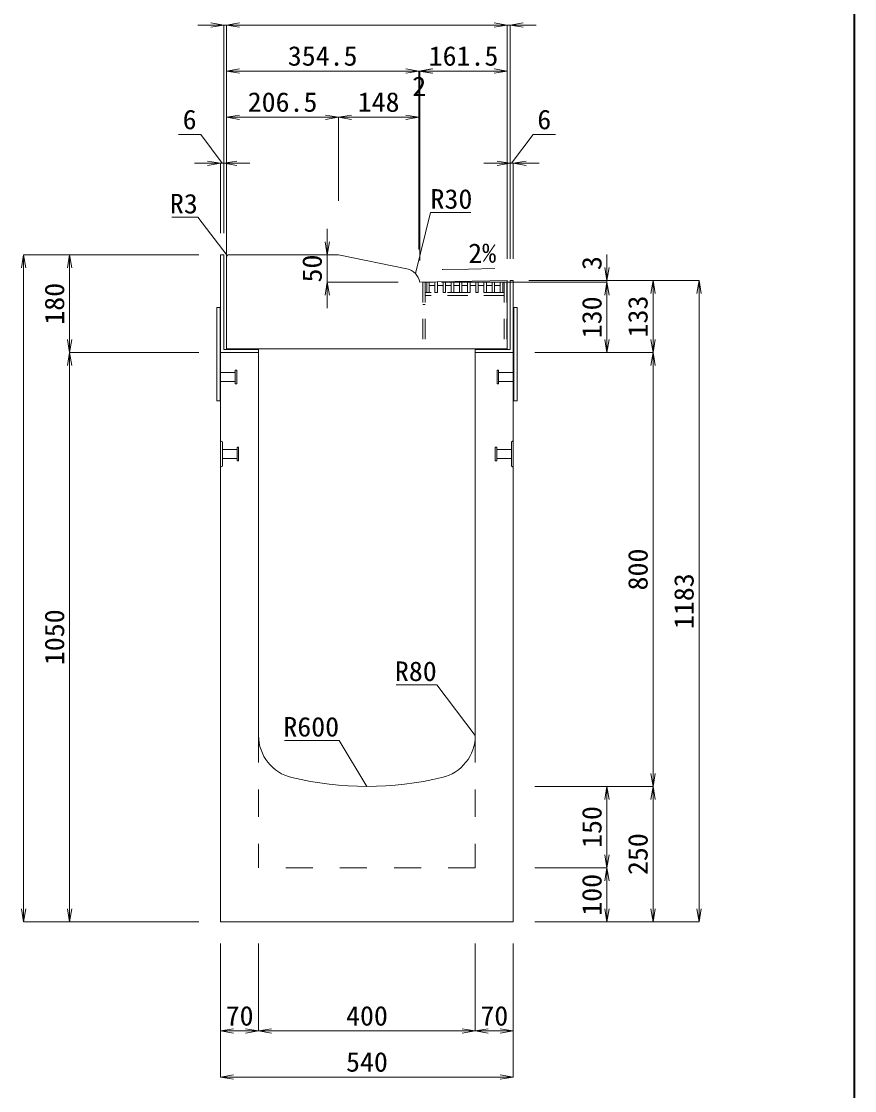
# Model space of a CAD drawing. Units: millimetres at full size. Extents: x -1809 to 57027, y -20349 to 17321.
# Drawn here: x 44680 to 46218, y 7183 to 9155 of the extents above; entities that cross this region are included whole.
import ezdxf
from ezdxf.enums import TextEntityAlignment as Align

# ---------------------------------------------------------------- set-up
doc = ezdxf.new("R2010")
doc.units = ezdxf.units.MM
doc.header["$LTSCALE"] = 50
for name, pattern in [('USER1', [2, 1, -1]), ('USER2', [1.35, 0.75, -0.6]), ('USER3', [1.35, 0.75, -0.6])]:
    doc.linetypes.add(name, pattern=pattern)
for name, color, linetype, lineweight in [('インサート', 3, 'USER2', 9), ('受枠', 3, 'Continuous', 5), ('図枠', 7, 'Continuous', 5), ('寸法線', 7, 'Continuous', 13), ('引出線', 4, 'Continuous', 13), ('本体', 2, 'Continuous', 13), ('ｸﾞﾚｰﾁﾝｸﾞ', 7, 'USER3', 9)]:
    doc.layers.add(name, color=color, linetype=linetype, lineweight=lineweight)
doc.styles.add('ＭＳ 明朝', font='')
doc.styles.get('ＭＳ 明朝').set_extended_font_data('MS Mincho')

# ---------------------------------------------------------------- blocks, each defined once
blk = doc.blocks.new('open_arrow')
at = {"color": 0, "linetype": 'Continuous', "lineweight": -2}
blk.add_lwpolyline([(7.5, 1.25), (0, 0), (7.5, -1.25)], dxfattribs=at)

msp = doc.modelspace()

# ---------------------------------------------------------------- linework, layer by layer
at = {"layer": 'インサート'}
for p, q in [((45048.24, 8507.19), (45075.24, 8507.19)), ((45048.24, 8507.19), (45048.24, 8490.19)), ((45078.24, 8511.19), (45075.24, 8511.19)), ((45075.24, 8511.19), (45075.24, 8486.19)), ((45078.24, 8486.19), (45078.24, 8511.19)), ((45558.24, 8511.19), (45561.24, 8511.19)), ((45558.24, 8486.19), (45558.24, 8511.19)), ((45561.24, 8511.19), (45561.24, 8486.19)), ((45588.24, 8507.19), (45561.24, 8507.19)), ((45588.24, 8507.19), (45588.24, 8490.19)), ((45048.24, 8490.19), (45075.24, 8490.19)), ((45075.24, 8486.19), (45078.24, 8486.19)), ((45561.24, 8486.19), (45558.24, 8486.19)), ((45588.24, 8490.19), (45561.24, 8490.19)), ((45051.44, 8365.19), (45078.44, 8365.19)), ((45051.44, 8365.19), (45051.44, 8348.19)), ((45081.44, 8369.19), (45078.44, 8369.19)), ((45078.44, 8369.19), (45078.44, 8344.19)), ((45081.44, 8344.19), (45081.44, 8369.19)), ((45555.04, 8369.19), (45558.04, 8369.19)), ((45555.04, 8344.19), (45555.04, 8369.19)), ((45558.04, 8369.19), (45558.04, 8344.19)), ((45585.04, 8365.19), (45558.04, 8365.19)), ((45585.04, 8365.19), (45585.04, 8348.19)), ((45051.44, 8348.19), (45078.44, 8348.19)), ((45078.44, 8344.19), (45081.44, 8344.19)), ((45558.04, 8344.19), (45555.04, 8344.19)), ((45585.04, 8348.19), (45558.04, 8348.19))]:
    msp.add_line(p, q, dxfattribs=at)
at = {"layer": '受枠'}
for p, q in [((45054.24, 8723.69), (45048.24, 8723.69)), ((45048.24, 8543.69), (45048.24, 8723.69)), ((45054.24, 8549.69), (45054.24, 8723.69)), ((45582.24, 8549.69), (45582.24, 8676.69)), ((45582.24, 8676.69), (45588.24, 8676.69)), ((45588.24, 8543.69), (45588.24, 8676.69)), ((45041.24, 8626.69), (45041.24, 8454.69)), ((45047.24, 8626.69), (45041.24, 8626.69)), ((45047.24, 8626.69), (45047.24, 8454.69)), ((45589.24, 8626.69), (45589.24, 8454.69)), ((45589.24, 8626.69), (45595.24, 8626.69)), ((45595.24, 8626.69), (45595.24, 8454.69)), ((45118.24, 8543.69), (45048.24, 8543.69)), ((45118.24, 8549.69), (45054.24, 8549.69)), ((45118.24, 8543.69), (45118.24, 8549.69)), ((45518.24, 8543.69), (45518.24, 8549.69)), ((45518.24, 8549.69), (45582.24, 8549.69)), ((45588.24, 8543.69), (45518.24, 8543.69)), ((45041.24, 8454.69), (45047.24, 8454.69)), ((45595.24, 8454.69), (45589.24, 8454.69))]:
    msp.add_line(p, q, dxfattribs=at)
at = {"layer": '図枠', "lineweight": 40}
msp.add_line((46218.24, 5387.12), (46218.24, 10927.12), dxfattribs=at)
at = {"layer": '寸法線'}
for p, q in [((45107.24, 9147.81), (45006.24, 9147.81)), ((45054.24, 8763.69), (45054.24, 9147.81)), ((45577.24, 9147.81), (45059.24, 9147.81)), ((45059.24, 8716.48), (45059.24, 9147.81)), ((45059.24, 8716.48), (45059.24, 9147.81)), ((45529.24, 9147.81), (45630.24, 9147.81)), ((45577.24, 8716.5), (45577.24, 9147.81)), ((45577.24, 8716.5), (45577.24, 9147.81)), ((45582.24, 8716.69), (45582.24, 9147.81)), ((45461.74, 9062.81), (45059.24, 9062.81)), ((45059.24, 8716.48), (45059.24, 9062.81)), ((45463.67, 9062.81), (45365.74, 9062.81)), ((45413.74, 8733.69), (45413.74, 9062.81)), ((45413.74, 8733.69), (45413.74, 9062.81)), ((45577.24, 9062.81), (45415.67, 9062.81)), ((45415.67, 8713.69), (45415.67, 9062.81)), ((45415.67, 8713.69), (45415.67, 9062.81)), ((45577.24, 8716.5), (45577.24, 9062.81)), ((45059.24, 8977.81), (45265.74, 8977.81)), ((45059.24, 8823.69), (45059.24, 8977.81)), ((45265.74, 8823.69), (45265.74, 8977.81)), ((45265.74, 8977.81), (45413.74, 8977.81)), ((45265.74, 8823.69), (45265.74, 8977.81)), ((45413.74, 8793.69), (45413.74, 8977.81)), ((45011.6, 8945.61), (44970.41, 8945.61)), ((45051.24, 8892.81), (45011.6, 8945.61)), ((45585.24, 8892.81), (45624.88, 8945.61)), ((45624.88, 8945.61), (45666.07, 8945.61)), ((45102.24, 8892.81), (45000.24, 8892.81)), ((45048.24, 8763.69), (45048.24, 8892.81)), ((45054.24, 8763.69), (45054.24, 8892.81)), ((45534.24, 8892.81), (45636.24, 8892.81)), ((45582.24, 8716.69), (45582.24, 8892.81)), ((45588.24, 8716.69), (45588.24, 8892.81)), ((45244.93, 8771.69), (45244.93, 8625.69)), ((44684.46, 8723.69), (44684.46, 7493.69)), ((45008.24, 8723.69), (44684.46, 8723.69)), ((44769.46, 8723.69), (44769.46, 8543.69)), ((45008.24, 8723.69), (44769.46, 8723.69)), ((45244.93, 8723.69), (45225.74, 8723.69)), ((45761.18, 8625.69), (45761.18, 8724.5)), ((45617.24, 8676.5), (45761.18, 8676.5)), ((45628.24, 8676.69), (45846.18, 8676.69)), ((45628.24, 8676.69), (45931.18, 8676.69)), ((45846.18, 8676.69), (45846.18, 8543.69)), ((45931.18, 7493.69), (45931.18, 8676.69)), ((45375.67, 8673.69), (45244.93, 8673.69)), ((45455.67, 8673.69), (45761.18, 8673.69)), ((45455.67, 8673.69), (45761.18, 8673.69)), ((45761.18, 8543.69), (45761.18, 8673.69)), ((45008.24, 8543.69), (44769.46, 8543.69)), ((44769.46, 8543.69), (44769.46, 7493.69)), ((45008.24, 8543.69), (44769.46, 8543.69)), ((45628.24, 8543.69), (45846.18, 8543.69)), ((45628.24, 8543.69), (45846.18, 8543.69)), ((45628.24, 8543.69), (45761.18, 8543.69)), ((45846.18, 8543.69), (45846.18, 7743.69)), ((45628.24, 7743.69), (45846.18, 7743.69)), ((45628.24, 7743.69), (45761.18, 7743.69)), ((45628.24, 7743.69), (45846.18, 7743.69)), ((45761.18, 7743.69), (45761.18, 7593.69)), ((45846.18, 7493.69), (45846.18, 7743.69)), ((45628.24, 7593.69), (45761.18, 7593.69)), ((45628.24, 7593.69), (45761.18, 7593.69)), ((45761.18, 7593.69), (45761.18, 7493.69)), ((45008.24, 7493.69), (44684.46, 7493.69)), ((45008.24, 7493.69), (44769.46, 7493.69)), ((45628.24, 7493.69), (45761.18, 7493.69)), ((45628.24, 7493.69), (45846.18, 7493.69)), ((45628.24, 7493.69), (45931.18, 7493.69)), ((45048.24, 7453.69), (45048.24, 7292.54)), ((45048.24, 7453.69), (45048.24, 7207.54)), ((45118.24, 7453.69), (45118.24, 7292.54)), ((45118.24, 7453.69), (45118.24, 7292.54)), ((45518.24, 7453.69), (45518.24, 7292.54)), ((45518.24, 7453.69), (45518.24, 7292.54)), ((45588.24, 7453.69), (45588.24, 7292.54)), ((45588.24, 7453.69), (45588.24, 7207.54)), ((45118.24, 7292.54), (45048.24, 7292.54)), ((45518.24, 7292.54), (45118.24, 7292.54)), ((45588.24, 7292.54), (45518.24, 7292.54)), ((45588.24, 7207.54), (45048.24, 7207.54))]:
    msp.add_line(p, q, dxfattribs=at)
at = {"layer": '引出線'}
for points in [[(45407.65, 8689.55), (45435.55, 8801.89), (45510.23, 8801.89)], [(45060.12, 8722.81), (45006.07, 8793.18), (44958.34, 8793.18)], [(45457, 8696.84), (45505.74, 8697.82), (45554.49, 8698.79)], [(45518.24, 7837.73), (45446.99, 7930.84), (45372.31, 7930.84)], [(45318.24, 7743.69), (45266.88, 7828.44), (45165.87, 7828.44)]]:
    msp.add_lwpolyline(points, dxfattribs=at)
at = {"layer": '本体', "lineweight": 20}
for p, q in [((45059.24, 8720.69), (45059.24, 8550.69)), ((45265.74, 8723.69), (45062.24, 8723.69)), ((45392.05, 8698.09), (45265.74, 8723.69)), ((45415.67, 8673.69), (45577.24, 8676.5)), ((45577.24, 8550.69), (45577.24, 8676.5)), ((45577.24, 8550.69), (45059.24, 8550.69))]:
    msp.add_line(p, q, dxfattribs=at)
at = {"layer": '本体'}
for p, q in [((45048.24, 7493.69), (45048.24, 8543.69)), ((45048.24, 8543.69), (45118.24, 8543.69)), ((45118.24, 7837.73), (45118.24, 8543.69)), ((45518.24, 8543.69), (45518.24, 7837.73)), ((45518.24, 8543.69), (45588.24, 8543.69)), ((45588.24, 8543.69), (45588.24, 7493.69)), ((45588.24, 7493.69), (45048.24, 7493.69))]:
    msp.add_line(p, q, dxfattribs=at)
at = {"layer": '本体', "lineweight": 9}
for p, q in [((45048.24, 8381.19), (45051.44, 8379.19)), ((45588.24, 8381.19), (45585.04, 8379.19)), ((45051.44, 8379.19), (45051.44, 8334.19)), ((45585.04, 8379.19), (45585.04, 8334.19)), ((45051.44, 8334.19), (45048.24, 8332.19)), ((45585.04, 8334.19), (45588.24, 8332.19))]:
    msp.add_line(p, q, dxfattribs=at)
at = {"layer": '本体', "linetype": 'USER1', "lineweight": 15}
for p, q in [((45118.24, 7837.73), (45118.24, 7593.69)), ((45518.24, 7837.73), (45518.24, 7593.69)), ((45518.24, 7593.69), (45118.24, 7593.69))]:
    msp.add_line(p, q, dxfattribs=at)
at = {"layer": '本体', "lineweight": 20}
for centre, radius, start, end in [((45062.24, 8720.69), 3, 90, 180), ((45386.09, 8668.69), 30, 9.60388, 78.54131)]:
    msp.add_arc(centre, radius, start, end, dxfattribs=at)
at = {"layer": '本体'}
for centre, radius, start, end in [((45198.24, 7837.73), 80, 180, 256.65764), ((45438.24, 7837.73), 80, 283.34236, 0), ((45318.24, 8343.69), 600, 256.65764, 283.34236)]:
    msp.add_arc(centre, radius, start, end, dxfattribs=at)
at = {"layer": 'ｸﾞﾚｰﾁﾝｸﾞ'}
for p, q in [((45421.24, 8673.69), (45421.24, 8550.69)), ((45576.24, 8673.69), (45421.24, 8673.69)), ((45425.74, 8673.69), (45425.74, 8550.69)), ((45428.74, 8654.69), (45428.74, 8673.69)), ((45433.2, 8667.69), (45443.8, 8667.69)), ((45433.24, 8654.69), (45433.24, 8673.69)), ((45443.8, 8654.69), (45443.8, 8673.69)), ((45448.25, 8667.69), (45458.85, 8667.69)), ((45448.3, 8654.69), (45448.3, 8673.69)), ((45458.85, 8654.69), (45458.85, 8673.69)), ((45463.31, 8667.69), (45473.91, 8667.69)), ((45463.35, 8654.69), (45463.35, 8673.69)), ((45473.91, 8654.69), (45473.91, 8673.69)), ((45478.36, 8667.69), (45488.96, 8667.69)), ((45478.41, 8654.69), (45478.41, 8673.69)), ((45488.96, 8654.69), (45488.96, 8673.69)), ((45493.42, 8667.69), (45504.02, 8667.69)), ((45493.46, 8654.69), (45493.46, 8673.69)), ((45504.02, 8654.69), (45504.02, 8673.69)), ((45508.47, 8667.69), (45519.07, 8667.69)), ((45508.52, 8654.69), (45508.52, 8673.69)), ((45519.07, 8654.69), (45519.07, 8673.69)), ((45523.53, 8667.69), (45534.13, 8667.69)), ((45523.57, 8654.69), (45523.57, 8673.69)), ((45534.13, 8654.69), (45534.13, 8673.69)), ((45538.59, 8667.69), (45549.19, 8667.69)), ((45538.63, 8654.69), (45538.63, 8673.69)), ((45549.19, 8654.69), (45549.19, 8673.69)), ((45553.69, 8654.69), (45553.69, 8673.69)), ((45553.69, 8667.69), (45564.24, 8667.69)), ((45564.24, 8654.69), (45564.24, 8673.69)), ((45568.74, 8654.69), (45568.74, 8673.69)), ((45571.74, 8673.69), (45571.74, 8550.69)), ((45576.24, 8673.69), (45576.24, 8550.69)), ((45571.74, 8654.69), (45425.74, 8654.69)), ((45571.74, 8648.69), (45425.74, 8648.69)), ((45428.74, 8654.69), (45433.24, 8654.69)), ((45443.8, 8654.69), (45448.3, 8654.69)), ((45458.85, 8654.69), (45463.35, 8654.69)), ((45473.91, 8654.69), (45478.41, 8654.69)), ((45488.96, 8654.69), (45493.46, 8654.69)), ((45504.02, 8654.69), (45508.52, 8654.69)), ((45519.07, 8654.69), (45523.57, 8654.69)), ((45534.13, 8654.69), (45538.63, 8654.69)), ((45549.19, 8654.69), (45553.69, 8654.69)), ((45564.24, 8654.69), (45568.74, 8654.69)), ((45425.74, 8632.19), (45421.24, 8632.19))]:
    msp.add_line(p, q, dxfattribs=at)

# ---------------------------------------------------------------- block references
at = {"layer": '寸法線', "xscale": 3.2, "yscale": 3.2}
for p, rotation in [((45054.24, 9147.81), 180), ((45577.24, 9147.81), 180), ((45577.24, 9147.81), 180), ((45413.74, 9062.81), 180), ((45577.24, 9062.81), 180), ((45265.74, 8977.81), 180), ((45413.74, 8977.81), 180), ((45048.24, 8892.81), 180), ((45582.24, 8892.81), 180), ((45244.93, 8723.69), 90), ((44684.46, 8723.69), 270), ((44769.46, 8723.69), 270), ((45761.18, 8676.5), 90), ((45846.18, 8676.69), 270), ((45931.18, 8676.69), 270), ((45244.93, 8673.69), 270), ((45761.18, 8673.69), 270), ((45761.18, 8673.69), 270), ((44769.46, 8543.69), 90), ((45761.18, 8543.69), 90), ((45846.18, 8543.69), 90), ((44769.46, 8543.69), 270), ((45846.18, 8543.69), 270), ((45846.18, 7743.69), 90), ((45761.18, 7743.69), 270), ((45846.18, 7743.69), 270), ((45761.18, 7593.69), 90), ((45761.18, 7593.69), 270), ((44684.46, 7493.69), 90), ((44769.46, 7493.69), 90), ((45761.18, 7493.69), 90), ((45846.18, 7493.69), 90), ((45931.18, 7493.69), 90), ((45118.24, 7292.54), 180), ((45518.24, 7292.54), 180), ((45588.24, 7292.54), 180), ((45588.24, 7207.54), 180)]:
    msp.add_blockref('open_arrow', p, dxfattribs=dict(at, rotation=rotation))
for p in [(45059.24, 9147.81), (45059.24, 9147.81), (45582.24, 9147.81), (45059.24, 9062.81), (45413.74, 9062.81), (45415.67, 9062.81), (45415.67, 9062.81), (45059.24, 8977.81), (45265.74, 8977.81), (45054.24, 8892.81), (45588.24, 8892.81), (45048.24, 7292.54), (45118.24, 7292.54), (45518.24, 7292.54), (45048.24, 7207.54)]:
    msp.add_blockref('open_arrow', p, dxfattribs=at)
at = {"layer": '引出線', "xscale": 0.16, "yscale": 0.16}
for p, rotation in [((45060.12, 8722.81), 127.5), ((45457, 8696.84), 1.1), ((45407.65, 8689.55), 76), ((45518.24, 7837.73), 127.4), ((45318.24, 7743.69), 121.2)]:
    msp.add_blockref('open_arrow', p, dxfattribs=dict(at, rotation=rotation))

# ---------------------------------------------------------------- texts
at = {"layer": '寸法線', "style": 'ＭＳ 明朝', "width": 1.05}
for s, p in [('354.5', (45236.49, 9090.81)), ('161.5', (45496.46, 9090.81)), ('2', (45414.71, 9034.81)), ('206.5', (45162.49, 9005.81)), ('148', (45339.74, 9005.81)), ('6', (44991.01, 8973.61)), ('6', (45645.47, 8973.61)), ('70', (45083.24, 7320.54)), ('400', (45318.24, 7320.54)), ('70', (45553.24, 7320.54)), ('540', (45318.24, 7235.54))]:
    msp.add_text(s, height=36.03, dxfattribs=at).set_placement(p, align=Align.MIDDLE_CENTER)
for s, p in [('50', (45216.93, 8698.69)), ('3', (45733.16, 8708.76)), ('180', (44741.46, 8633.69)), ('130', (45733.18, 8608.69)), ('133', (45818.18, 8610.19)), ('800', (45818.18, 8143.69)), ('1183', (45903.18, 8085.19)), ('1050', (44741.46, 8018.69)), ('150', (45733.18, 7668.69)), ('250', (45818.18, 7618.69)), ('100', (45733.18, 7543.69))]:
    msp.add_text(s, height=36.03, rotation=90, dxfattribs=at).set_placement(p, align=Align.MIDDLE_CENTER)
at = {"layer": '引出線', "style": 'ＭＳ 明朝', "width": 1.05}
for s, p in [('R3', (45006.07, 8836.38)), ('R80', (45446.99, 7974.04)), ('R600', (45266.88, 7871.64))]:
    msp.add_text(s, height=36.03, dxfattribs=at).set_placement(p, align=Align.TOP_RIGHT)
msp.add_text('R30', height=36.03, dxfattribs=at).set_placement((45435.55, 8845.09), align=Align.TOP_LEFT)
msp.add_text('2%', height=36.03, rotation=1.146, dxfattribs=at).set_placement((45504.81, 8744.71), align=Align.TOP_LEFT)

doc.saveas('drawing.dxf')
